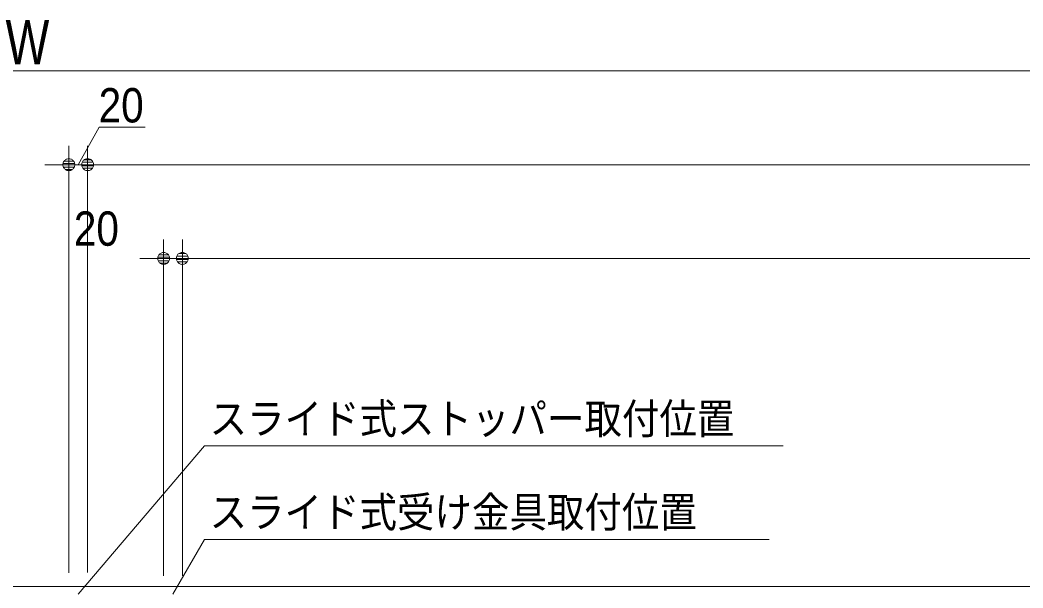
# Model space of a CAD drawing. Units: millimetres, scale not verified. Extents: x -6062 to 6062, y -3045 to 3045.
# Drawn here: x -3312 to -2242, y 348 to 954 of the extents above; entities that cross this region are included whole.
import ezdxf
from ezdxf.enums import TextEntityAlignment as Align

# ---------------------------------------------------------------- set-up
doc = ezdxf.new("R2010")
doc.units = ezdxf.units.MM
doc.header["$LTSCALE"] = 20
for name, color, linetype, lineweight in [('0-0_2寸法-1', 7, 'Continuous', 9), ('0-1_0', 7, 'Continuous', 9), ('0-2_2寸法-2', 7, 'Continuous', 9), ('0-3_2寸法-3', 7, 'Continuous', 9), ('0-4_3一般', 7, 'Continuous', 9)]:
    doc.layers.add(name, color=color, linetype=linetype, lineweight=lineweight)
doc.styles.add('ＭＳ ゴシック', font='')
doc.styles.add('ＭＳ Ｐゴシック', font='')
doc.styles.get('ＭＳ ゴシック').set_extended_font_data('MS Gothic')
doc.styles.get('ＭＳ Ｐゴシック').set_extended_font_data('MS PGothic')

# ---------------------------------------------------------------- blocks, each defined once
blk = doc.blocks.new('_Dot')
at = {"layer": '0-1_0'}
for p, q in [((-10, 0), (-20, 0)), ((9.78, 2), (-9.78, 2)), ((7.99, 6), (-7.99, 6)), ((9.16, -3.98), (-9.16, -3.98)), ((6, -7.98), (-6, -7.98))]:
    blk.add_line(p, q, dxfattribs=at)
for points in [[(10, 0), (9.92, 1.25), (9.69, 2.49), (9.3, 3.68), (8.76, 4.82), (8.09, 5.88), (7.29, 6.85), (6.37, 7.71), (5.36, 8.44), (4.26, 9.05), (3.09, 9.51), (1.87, 9.82), (0.63, 9.98), (-0.63, 9.98), (-1.87, 9.82), (-3.09, 9.51), (-4.26, 9.05), (-5.36, 8.44), (-6.37, 7.71), (-7.29, 6.85), (-8.09, 5.88), (-8.76, 4.82), (-9.3, 3.68), (-9.69, 2.49), (-9.92, 1.25), (-10, 0), (0, 0)], [(-10, 0), (-9.92, -1.25), (-9.69, -2.49), (-9.3, -3.68), (-8.76, -4.82), (-8.09, -5.88), (-7.29, -6.85), (-6.37, -7.71), (-5.36, -8.44), (-4.26, -9.05), (-3.09, -9.51), (-1.87, -9.82), (-0.63, -9.98), (0.63, -9.98), (1.87, -9.82), (3.09, -9.51), (4.26, -9.05), (5.36, -8.44), (6.37, -7.71), (7.29, -6.85), (8.09, -5.88), (8.76, -4.82), (9.3, -3.68), (9.69, -2.49), (9.92, -1.25), (10, 0), (0, 0)]]:
    blk.add_lwpolyline(points, close=True, dxfattribs=at)
blk = doc.blocks.new('グループ-61')
at = {"layer": '0-4_3一般'}
blk.add_line((-79696.5, 7000), (19223.5, 7000), dxfattribs=at)
blk = doc.blocks.new('グループ-62')
at = {"layer": '0-4_3一般'}
blk.add_line((-77990, 7000), (17350, 7000), dxfattribs=at)
blk = doc.blocks.new('グループ-63')
at = {"layer": '0-4_3一般'}
for name in ['グループ-61', 'グループ-62']:
    blk.add_blockref(name, (0, 0), dxfattribs=at)

msp = doc.modelspace()

# ---------------------------------------------------------------- linework, layer by layer
at = {"layer": '0-0_2寸法-1'}
for p, q in [((-925.21, 900), (-5681.79, 900)), ((-3239.5, 365.08), (-3239.5, 820)), ((-3226.79, 800), (-932.21, 800)), ((-3138.5, 365.25), (-3138.5, 720)), ((-3125.79, 700), (-932.21, 700))]:
    msp.add_line(p, q, dxfattribs=at)
at = {"layer": '0-2_2寸法-2'}
for p, q in [((-3259.5, 364.68), (-3259.5, 820)), ((-3239.5, 364.88), (-3239.5, 820)), ((-3272.21, 800), (-3284.92, 800)), ((-3239.5, 800), (-3259.5, 800)), ((-3226.79, 800), (-3214.08, 800)), ((-3158.5, 361.47), (-3158.5, 720)), ((-3138.5, 361.27), (-3138.5, 720)), ((-3171.21, 700), (-3183.92, 700)), ((-3138.5, 700), (-3158.5, 700)), ((-3125.79, 700), (-3113.08, 700))]:
    msp.add_line(p, q, dxfattribs=at)
msp.add_lwpolyline([(-3178.3, 840), (-3227.19, 840), (-3249.5, 800)], dxfattribs=at)
at = {"layer": '0-3_2寸法-3'}
for points in [[(-3249.5, 341.8), (-3114.9, 500), (-2498.12, 500)], [(-3148.5, 341.8), (-3114.9, 400), (-2512.97, 400)]]:
    msp.add_lwpolyline(points, dxfattribs=at)

# ---------------------------------------------------------------- block references
at = {"layer": '0-0_2寸法-1', "xscale": 0.6356201, "yscale": 0.6356201, "rotation": 180}
for p in [(-3239.5, 800), (-3138.5, 700)]:
    msp.add_blockref('_Dot', p, dxfattribs=at)
at = {"layer": '0-2_2寸法-2', "xscale": 0.6356201, "yscale": 0.6356201}
for p in [(-3259.5, 800), (-3158.5, 700)]:
    msp.add_blockref('_Dot', p, dxfattribs=at)
at = {"layer": '0-2_2寸法-2', "xscale": 0.6356201, "yscale": 0.6356201, "rotation": 180}
for p in [(-3239.5, 800), (-3138.5, 700)]:
    msp.add_blockref('_Dot', p, dxfattribs=at)
at = {"layer": '0-4_3一般', "xscale": 0.05, "yscale": 0.05}
msp.add_blockref('グループ-63', (-1787.5, 0), dxfattribs=at)

# ---------------------------------------------------------------- texts
at = {"layer": '0-0_2寸法-1', "style": 'ＭＳ Ｐゴシック', "width": 0.8}
msp.add_text('W', height=47.21, dxfattribs=at).set_placement((-3326.96, 892.93), align=Align.BOTTOM_LEFT)
at = {"layer": '0-2_2寸法-2', "style": 'ＭＳ Ｐゴシック', "width": 0.9}
for p in [(-3227.73, 834.04), (-3254.14, 702.48)]:
    msp.add_text('20', height=36.66, dxfattribs=at).set_placement(p, align=Align.BOTTOM_LEFT)
at = {"layer": '0-3_2寸法-3', "style": 'ＭＳ ゴシック', "width": 0.9}
for s, p in [('スライド式ストッパー取付位置', (-3109.46, 502.97)), ('スライド式受け金具取付位置', (-3109.5, 403.34))]:
    msp.add_text(s, height=32.55, dxfattribs=at).set_placement(p, align=Align.BOTTOM_LEFT)

doc.saveas('drawing.dxf')
